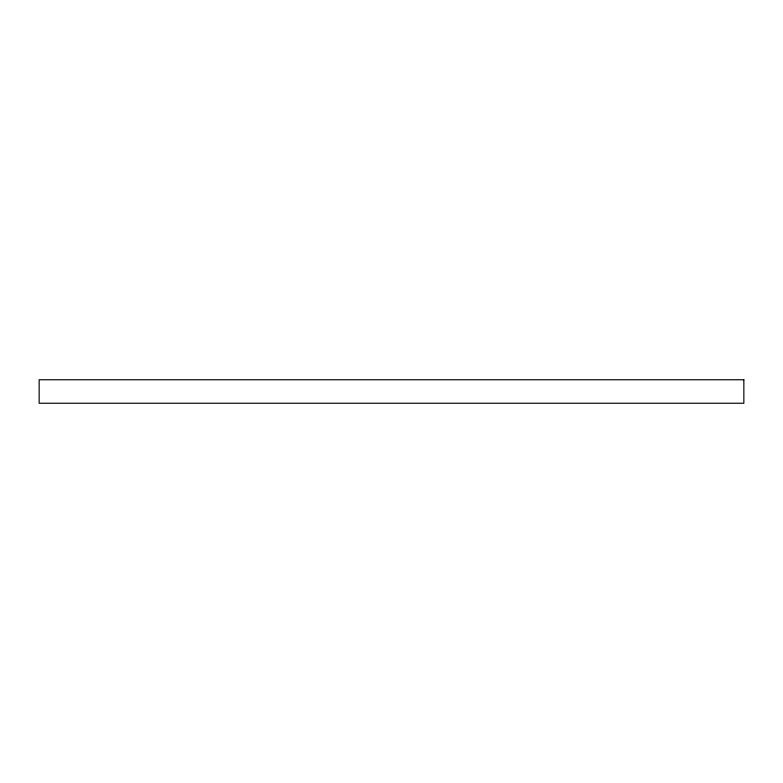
<?xml version="1.0" encoding="UTF-8"?>
<svg xmlns="http://www.w3.org/2000/svg" width="783" height="783" viewBox="0 0 783 783"><rect width="100%" height="100%" fill="white"/><g stroke="black" fill="none" stroke-linecap="round" stroke-linejoin="round"><path stroke-width="1.17" d="M743.85 379.755L39.15 379.755L39.15 403.245L743.85 403.245L743.85 379.755"/></g></svg>
